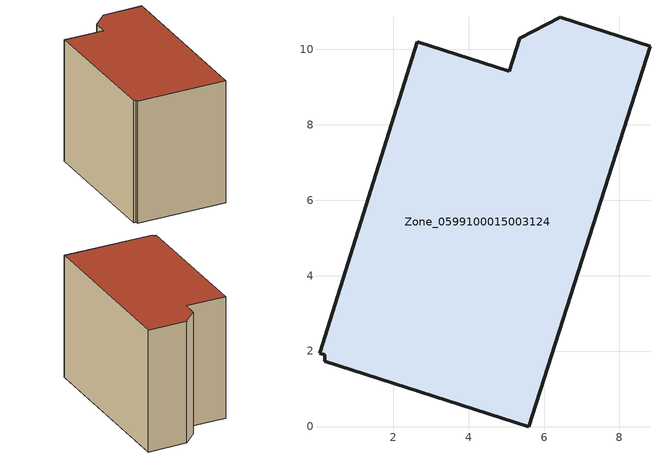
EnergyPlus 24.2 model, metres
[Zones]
Zone_0599100015003124
 floor ground (C_G): 0.19,1.9 0.05,1.94 2.64,10.21 5.08,9.42 5.36,10.29 6.43,10.84 8.81,10.08 5.59,0 0.19,1.73 z0.89
 wall outside (C_F): 8.81,10.08 6.43,10.84 5.36,10.29 5.08,9.42 2.64,10.21 0.05,1.94 0.19,1.9 0.19,1.73 5.59,0 8.81,10.08 z0.89:8.74
 roof outside (C_R): 0.19,1.9 0.19,1.73 5.59,0 8.81,10.08 6.43,10.84 5.36,10.29 5.08,9.42 2.64,10.21 0.05,1.94 z8.74
[BUILDING]
Pand.0599100015003124: North Axis=0; Terrain=City; Loads Convergence Tolerance Value=0.04; Temperature Convergence Tolerance Value=0.4; Solar Distribution=FullExterior; Maximum Number of Warmup Days=25; Minimum Number of Warmup Days=1
[Site:Location]
Rotterdam.The.Hague.AP_ZH_NLD Design_Conditions: Latitude=51.96; Longitude=4.45; Time Zone=1; Elevation=-4.5
[SITE:GROUNDTEMPERATURE:BUILDINGSURFACE]
18, 18, 18, 18, 18, 18, 18, 18, 18, 18, 18, 18
[MATERIAL] Thermal Absorptance=0.9; Solar Absorptance=0.7; Visible Absorptance=0.7
Name | Roughness | Thickness | Conductivity | Density | Specific Heat
G.TC.1965-1974 | MediumSmooth | 0.15 | 0.882353 | 540 | 1210
F.TC.1965-1974 | Rough | 0.3 | 0.697674 | 1920 | 840
R.TC.1965-1974 | MediumRough | 0.2 | 0.232558 | 1500 | 1000
[CONSTRUCTION]
C_G: G.TC.1965-1974
C_F: F.TC.1965-1974
C_R: R.TC.1965-1974
[ZONE]
Zone_0599100015003124: Type=1; Multiplier=1; Ceiling Height=Autocalculate; Volume=Autocalculate; Floor Area=autocalculate; Part of Total Floor Area=Yes
[ZONEINFILTRATION:DESIGNFLOWRATE]
Infil_Zone_0599100015003124: Zone or ZoneList or Space or SpaceList=Zone_0599100015003124; Schedule=AlwaysOn; Design Flow Rate Calculation Method=Flow/Area; Flow Rate per Floor Area=0.003; Constant Term Coefficient=1; Temperature Term Coefficient=0; Velocity Term Coefficient=0; Velocity Squared Term Coefficient=0
[HVACTEMPLATE:ZONE:IDEALLOADSAIRSYSTEM]
Zone_0599100015003124: Maximum Heating Supply Air Temperature=50; Minimum Cooling Supply Air Temperature=13; Maximum Heating Supply Air Humidity Ratio=0.0156; Minimum Cooling Supply Air Humidity Ratio=0.0077; Heating Limit=NoLimit; Cooling Limit=NoLimit; Dehumidification Control Type=ConstantSensibleHeatRatio; Cooling Sensible Heat Ratio=0.7; Dehumidification Setpoint=60; Humidification Control Type=None; Humidification Setpoint=30; Outdoor Air Method=None; Outdoor Air Flow Rate per Person=0.00944; Outdoor Air Flow Rate per Zone Floor Area=0; Outdoor Air Flow Rate per Zone=0; Demand Controlled Ventilation Type=None; Outdoor Air Economizer Type=NoEconomizer; Heat Recovery Type=None; Sensible Heat Recovery Effectiveness=0.7; Latent Heat Recovery Effectiveness=0.65
[ZONECONTROL:THERMOSTAT]
ThermostatControl_Zone_0599100015003124: Zone or ZoneList=Zone_0599100015003124; Control Type Schedule=DualSetpointControlType; Control 1=Thermostat_Zone_0599100015003124; Temperature Difference Between Cutout And Setpoint=0
[THERMOSTATSETPOINT:DUALSETPOINT]
Thermostat_Zone_0599100015003124: Heating Setpoint Temperature Schedule=HeatingSetpoint_Zone_0599100015003124; Cooling Setpoint Temperature Schedule=CoolingSetpoint_Zone_0599100015003124
[SCHEDULE:COMPACT]
HeatingSetpoint_Zone_0599100015003124: Through: 12/31, For: AllDays, Until: 24:00, 21
CoolingSetpoint_Zone_0599100015003124: Through: 12/31, For: AllDays, Until: 24:00, 24
DualSetpointControlType: Through: 12/31, For: AllDays, Until: 24:00, 4
AlwaysOn: Through: 12/31, For: AllDays, Until: 24:00, 1
